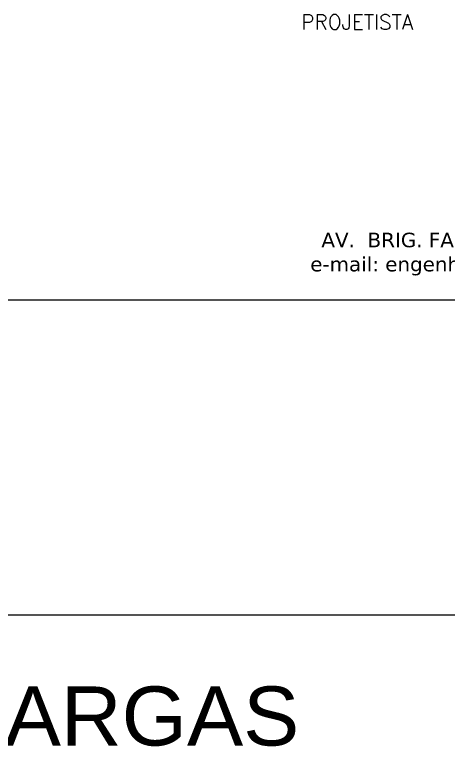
# Model space of a CAD drawing. Header units: millimetres. Extents: x -4205 to 0, y 0 to 2970.
# Drawn here: x -606 to -385.6, y 359.6 to 731.3 of the extents above; entities that cross this region are included whole.
import ezdxf

# ---------------------------------------------------------------- set-up
doc = ezdxf.new("R2010")
doc.units = ezdxf.units.MM
doc.layers.add('CARIMBO', color=7, linetype='Continuous')
doc.layers.add('F-LOGO', color=7, linetype='Continuous')
doc.styles.add('Graphite Light Narrow', font='')
doc.styles.add('STYLE3', font='romans.shx')
doc.styles.add('TITULO DESENHO', font='arial.ttf', dxfattribs={"width": 1.02})
doc.styles.get('Graphite Light Narrow').set_extended_font_data('Graphite Light Narrow')

# ---------------------------------------------------------------- blocks, each defined once
blk = doc.blocks.new('LOGO_CP')
at = {"layer": 'F-LOGO', "color": 1, "insert": (-131.02, -43.4), "char_height": 6.192, "width": 358.7696, "attachment_point": 1, "style": 'Graphite Light Narrow'}
blk.add_mtext('\\pi33.832;{\\fVerdana|b0|i0|c0|p34;AV.  BRIG. FARIA LIMA, 1853 - 4º ANDAR - SP   F:+55 (11) 3813-6855\\P\\pi29.068;e-mail: engenharia@claudiopuga.com.br  -  site:www.claudiopuga.com.br}', dxfattribs=at)

msp = doc.modelspace()

# ---------------------------------------------------------------- linework, layer by layer
at = {"layer": 'CARIMBO', "color": 6}
for p, q in [((-47.4, 586.19), (-897.4, 586.19)), ((-259.78, 426.19), (-897.4, 426.19))]:
    msp.add_line(p, q, dxfattribs=at)

# ---------------------------------------------------------------- block references
at = {"layer": 'F-LOGO', "xscale": 1.188858461142835, "yscale": 1.188858461142835, "zscale": 1.188858461142835}
msp.add_blockref('LOGO_CP', (-334.57, 672.06), dxfattribs=at)

# ---------------------------------------------------------------- texts
at = {"layer": 'CARIMBO', "color": 2, "style": 'STYLE3'}
msp.add_text('PROJETISTA', height=7.5, dxfattribs=at).set_placement((-460.36, 723.75))
at = {"layer": 'CARIMBO', "color": 5, "style": 'TITULO DESENHO', "width": 1.02}
msp.add_text('TABELA DE CARGAS', height=30, dxfattribs=at).set_placement((-888.92, 359.98))

doc.saveas('drawing.dxf')
